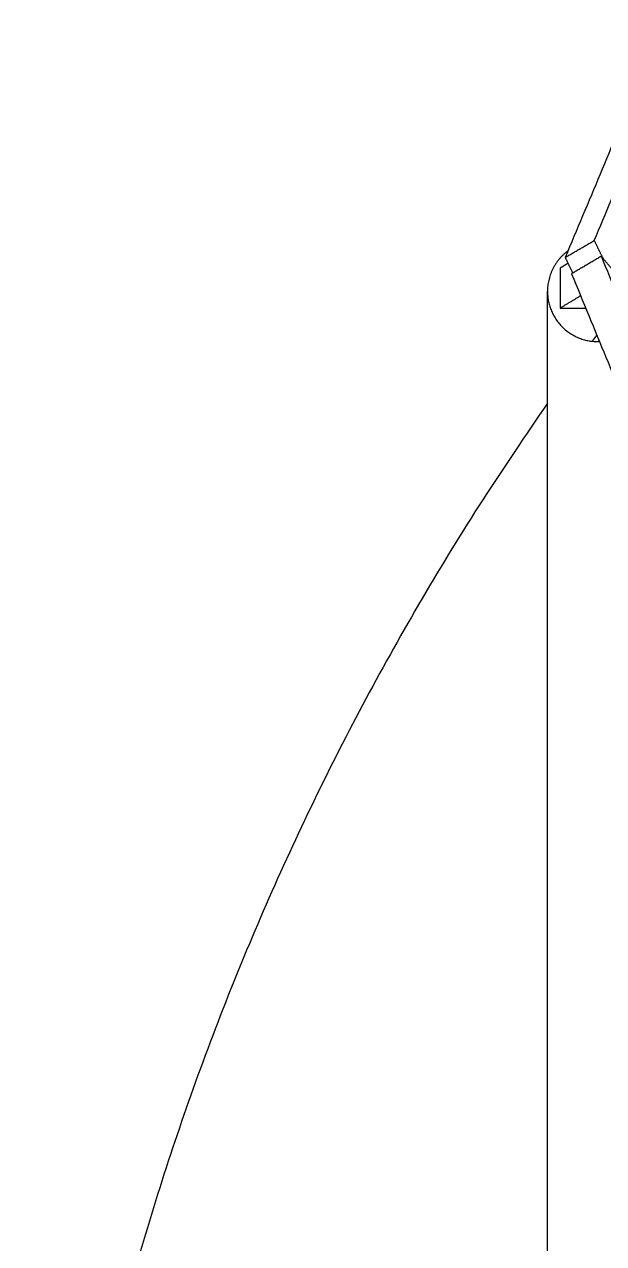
# Model space of a CAD drawing. Header units: millimetres. Extents: x 507.9 to 541, y 40.2 to 69.3.
# Drawn here: x 511.84 to 512.705, y 46.5 to 48.321 of the extents above; entities that cross this region are included whole.
import ezdxf

# ---------------------------------------------------------------- set-up
doc = ezdxf.new("R2010")
doc.units = ezdxf.units.MM
doc.layers.add('Make2D$Visible$Curves', color=7, linetype='Continuous', true_color=0x000000)

msp = doc.modelspace()

# ---------------------------------------------------------------- linework, layer by layer
at = {"layer": 'Make2D$Visible$Curves', "color": 18, "lineweight": -3, "true_color": 0x000000}
for points, degree in [([(513.47849, 49.95765), (513.06307, 48.96514), (512.64765, 47.97263)], 2), ([(512.69102, 47.99787), (513.10023, 48.97527), (513.50943, 49.95268)], 2), ([(512.64765, 47.97263), (512.66934, 47.98525), (512.69102, 47.99787)], 2), ([(512.70357, 47.97199), (512.6973, 47.98493), (512.69102, 47.99787)], 2), ([(512.64012, 47.95694), (512.64004, 47.92694), (512.63995, 47.89694)], 2), ([(512.64012, 47.95694), (512.64609, 47.96054), (512.65205, 47.96415)], 2), ([(512.65901, 47.94921), (512.65333, 47.96092), (512.64765, 47.97263)], 2), ([(512.70163, 47.97436), (512.67934, 47.96121), (512.65705, 47.94805)], 2), ([(512.71698, 47.95559), (512.7093, 47.96498), (512.70163, 47.97436)], 2), ([(513.50866, 46.01484), (513.10515, 46.9946), (512.70163, 47.97436)], 2), ([(512.65705, 47.94805), (513.06716, 46.95334), (513.47728, 45.95863)], 2), ([(512.62105, 45.28338), (512.62105, 46.60264), (512.62105, 47.92189)], 2), ([(512.63995, 47.89694), (512.65543, 47.9063), (512.67091, 47.91566)], 2), ([(512.63995, 47.89694), (512.65279, 47.8969), (512.66564, 47.89686), (512.67848, 47.89682)], 3)]:
    msp.add_open_spline(points, degree=degree, dxfattribs=at)
for points, weights in [([(512.65185, 47.98248), (512.62109, 47.96005), (512.62105, 47.92198)], [0.858632545491, 0.826280235047, 1]), ([(512.69475, 47.85665), (512.69128, 47.852), (512.68783, 47.84734)], [0.855507236852, 0.855562236208, 0.855618783756]), ([(512.62105, 47.75467), (511.83963, 46.63945), (511.83963, 45.2777)], [0.856883795911, 0.874108938444, 0.980423998556])]:
    msp.add_rational_spline(points, weights, degree=2, dxfattribs=at)
msp.add_rational_spline([(512.62105, 47.92189), (512.62105, 47.84698), (512.69596, 47.84689), (512.69759, 47.84689), (512.69922, 47.84696)], [0.999522654795, 0.707345648596, 1, 0.991094624915, 0.982730783061], degree=2, knots=[0.1179058, 0.1179058, 0.1179058, 0.23561945, 0.23561945, 0.23920144, 0.23920144, 0.23920144], dxfattribs=at)

doc.saveas('drawing.dxf')
